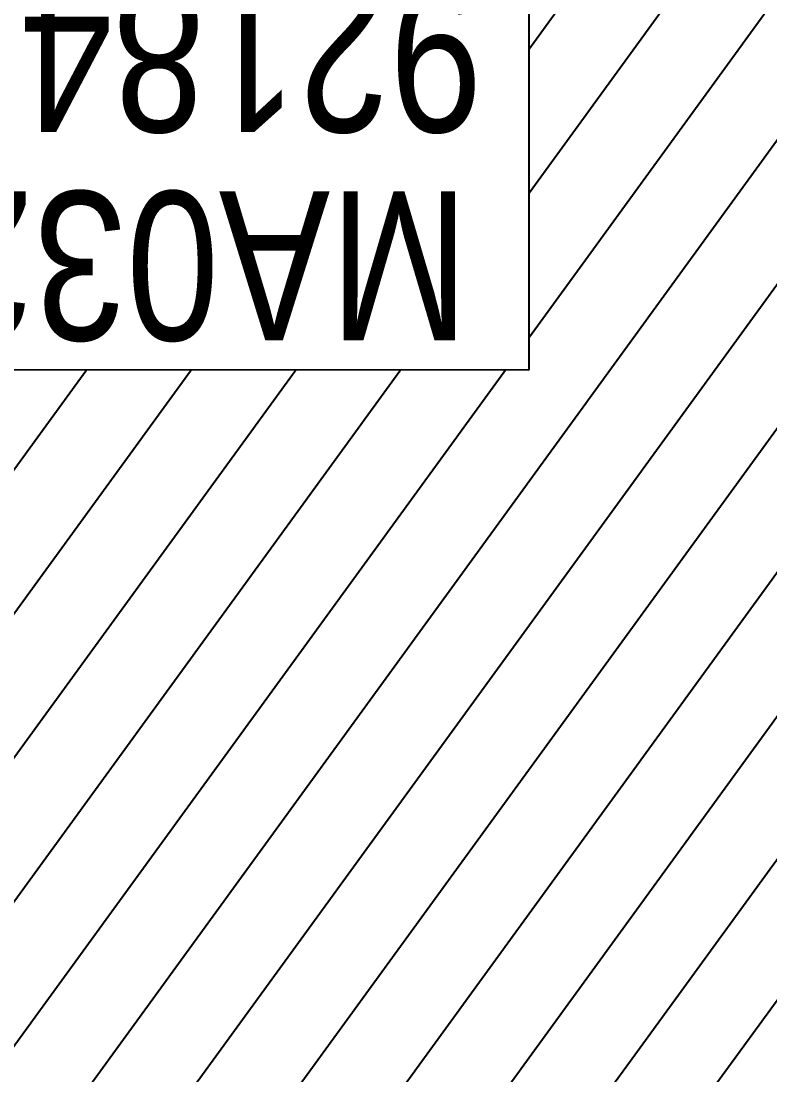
# Model space of a CAD drawing. Header units: centimetres. Extents: x -6122352 to 7132207, y -1694241 to 1947892.
# Drawn here: x 94980 to 97244, y -98734 to -95548 of the extents above; entities that cross this region are included whole.
import ezdxf
from ezdxf.xclip import XClip

# ---------------------------------------------------------------- set-up
doc = ezdxf.new("R2010")
doc.units = ezdxf.units.CM
doc.header["$MEASUREMENT"] = 0
doc.header["$XCLIPFRAME"] = 2
for name, pattern in [('XR-AR-END-SETTING OUT PLAN$0$23585-XR-AR-END-GROUND FLOOR$0$23261-XR-AR-SI-GF$0$HIDDEN', [0.375, 0.25, -0.125]), ('XR-AR-END-SETTING OUT PLAN$0$23585-XR-AR-END-GROUND FLOOR$0$945-4P-1-101-GROUND FLOOR PLAN$0$XR-MIDDLE-GROUND FLOOR PLAN$0$HIDDEN2', [0.1875, 0.125, -0.0625]), ('XR-AR-END-SETTING OUT PLAN$0$23585-XR-AR-END-GROUND FLOOR$0$XR-END-GROUND FLOOR PLAN$0$HIDDEN2', [0.1875, 0.125, -0.0625])]:
    doc.linetypes.add(name, pattern=pattern)
for name, color, linetype in [('00-MI-DIM', 7, 'Continuous'), ('@MI-REF LAYER', 7, 'Continuous'), ('B_TH_4', 7, 'Continuous'), ('XR-AR-END-SETTING OUT PLAN$0$23585-XR-AR-END-GROUND FLOOR$0$A-Flor-Hral', 3, 'Continuous'), ('XR-AR-END-SETTING OUT PLAN$0$23585-XR-AR-END-GROUND FLOOR$0$A-Flor-Strs', 1, 'Continuous')]:
    doc.layers.add(name, color=color, linetype=linetype)
for name, color, linetype, lineweight in [('XR-AR-END-SETTING OUT PLAN$0$23585-XR-AR-END-GROUND FLOOR$0$A-DOOR-FULL', 1, 'Continuous', 9), ('XR-AR-END-SETTING OUT PLAN$0$23585-XR-AR-END-GROUND FLOOR$0$A-EQUP-KITN-PLAN', 202, 'Continuous', 9), ('XR-AR-END-SETTING OUT PLAN$0$23585-XR-AR-END-GROUND FLOOR$0$A-FLOR-OVHD', 9, 'XR-AR-END-SETTING OUT PLAN$0$23585-XR-AR-END-GROUND FLOOR$0$23261-XR-AR-SI-GF$0$HIDDEN', 15), ('XR-AR-END-SETTING OUT PLAN$0$23585-XR-AR-END-GROUND FLOOR$0$A-GLAZ-SILL', 8, 'Continuous', 5), ('XR-AR-END-SETTING OUT PLAN$0$23585-XR-AR-END-GROUND FLOOR$0$A-WALL', 7, 'Continuous', 30), ('XR-AR-END-SETTING OUT PLAN$0$23585-XR-AR-END-GROUND FLOOR$0$S-COLS-PATT', 8, 'Continuous', 5)]:
    doc.layers.add(name, color=color, linetype=linetype, lineweight=lineweight)
doc.styles.add('Xref group 33-41$0$Overall SOP Plan$0$LAC-609-NG10-1-XREF-GRID-125SC$0$GRID-DIM-NO', font='arial.ttf', dxfattribs={"width": 0.8})

# ---------------------------------------------------------------- blocks, each defined once
blk = doc.blocks.new('*U129')
for points in [[(91, -5.684341886080801e-14), (41, -5.684341886080801e-14), (41, 1021), (91, 1021)], [(0, 0), (38, -5.684341886080801e-14), (38, -50), (50, -50), (50, -122.2222222027232), (0, -122.2222222027232)], [(1100, 2.842170943040401e-14), (1062, -2.842170943040401e-14), (1062, -49.99999999999997), (1050, -49.99999999999997), (1050, -122.2222222027231), (1100, -122.2222222027231)]]:
    blk.add_lwpolyline(points, close=True)
at = {"color": 8, "linetype": 'XR-AR-END-SETTING OUT PLAN$0$23585-XR-AR-END-GROUND FLOOR$0$XR-END-GROUND FLOOR PLAN$0$HIDDEN2'}
blk.add_arc((41, -5.684341886080801e-14), 1021, 1.594950045944486e-15, 90, dxfattribs=at)
at = {"layer": 'XR-AR-END-SETTING OUT PLAN$0$23585-XR-AR-END-GROUND FLOOR$0$A-GLAZ-SILL', "linetype": 'XR-AR-END-SETTING OUT PLAN$0$23585-XR-AR-END-GROUND FLOOR$0$945-4P-1-101-GROUND FLOOR PLAN$0$XR-MIDDLE-GROUND FLOOR PLAN$0$HIDDEN2', "ltscale": 3}
blk.add_lwpolyline([(0, 0), (1100, 0), (1100, -122.2222222027231), (0, -122.2222222027231)], close=True, dxfattribs=at)
blk = doc.blocks.new('XR-AR-END-SETTING OUT PLAN')
at = {"layer": 'XR-AR-END-SETTING OUT PLAN$0$23585-XR-AR-END-GROUND FLOOR$0$A-EQUP-KITN-PLAN', "color": 8}
for p, q in [((5650.107139065862, 13149.99880218506), (3850.107901349664, 13149.99880361557)), ((5650.107138469815, 11100.00778436661), (3850.109238997102, 11100.00033140182))]:
    blk.add_line(p, q, dxfattribs=at)
at = {"layer": 'XR-AR-END-SETTING OUT PLAN$0$23585-XR-AR-END-GROUND FLOOR$0$A-Flor-Hral', "color": 8}
for p, q in [((7060.101680293679, 13799.99880361557), (9050.100478127599, 13799.9988026619)), ((7060.101679638028, 13749.99880170822), (7060.101680293679, 13799.99880361557)), ((7060.101679638028, 13749.99880170822), (9050.100473538041, 13749.99880218506)), ((7060.101679697633, 12849.9988026619), (8050.101679816842, 12849.99880218506)), ((7060.101679816842, 12799.99880218506), (7060.101679697633, 12849.9988026619)), ((7060.101679816842, 12799.99880218506), (8000.101679638028, 12799.9988026619))]:
    blk.add_line(p, q, dxfattribs=at)
at = {"layer": 'XR-AR-END-SETTING OUT PLAN$0$23585-XR-AR-END-GROUND FLOOR$0$A-FLOR-OVHD', "color": 8, "ltscale": 5}
for p, q in [((5650.107102051377, 12949.99724912643), (5650.107101693749, 11300.00188589096)), ((5750.105340138078, 12949.99724960327), (5750.107102289796, 11300.00188541412))]:
    blk.add_line(p, q, dxfattribs=at)
at = {"layer": 'XR-AR-END-SETTING OUT PLAN$0$23585-XR-AR-END-GROUND FLOOR$0$A-Flor-Strs', "color": 8}
for p, q in [((7110.101679757237, 13849.9988026619), (9050.101679757237, 13849.99880218506)), ((7110.101679816842, 13799.9988026619), (7110.101679757237, 13849.9988026619)), ((7390.101679459214, 13799.99880361557), (7390.101679816842, 13849.9988026619)), ((7110.101679638028, 12849.99880313873), (7110.101679995656, 13749.9988026619)), ((7390.101679995656, 12849.99880218506), (7390.101679161191, 13749.99880218506)), ((7110.101679697633, 12749.99880170822), (7110.101679697633, 12799.99880218506)), ((7390.101679518819, 12749.99880313873), (7390.101679816842, 12799.9988026619))]:
    blk.add_line(p, q, dxfattribs=at)
blk.add_lwpolyline([(8550.099979057908, 12189.9988026619), (8550.099979355931, 13299.9988026619), (7110.101679578424, 13299.9988026619)], dxfattribs=at)
blk.add_circle((7110.101679578424, 13299.9988026619), 41.76135575145592, dxfattribs=at)
at = {"layer": 'XR-AR-END-SETTING OUT PLAN$0$23585-XR-AR-END-GROUND FLOOR$0$A-WALL', "color": 8}
for points in [[(5250.089069798589, 13749.99880170822), (5250.089070156217, 13849.99880313873), (5750.107358172536, 13849.99880313873), (5750.105340138078, 12949.99724960327), (5650.107102051377, 12949.99724912643), (5650.107250109315, 13749.99880218506)], [(7150.094104841352, 12100.00231599808), (7100.102138116956, 12100.00252103806), (7100.093048885465, 11550.00643920898), (7150.094104602933, 11550.0062289238)], [(5650.105998054147, 10500.00084495544), (5750.106065586209, 10500.00084400177), (5750.107102289796, 11300.00188541412), (5650.107101693749, 11300.00188589096)]]:
    blk.add_lwpolyline(points, close=True, dxfattribs=at)
blk.add_lwpolyline([(7250.100541964173, 12200.0021109581), (7250.100542083383, 11450.00580835342), (6950.09668238461, 11450.00602960587), (6950.103889837861, 12750.00211143494), (7950.111920431256, 12750.00211048126), (7950.111738994718, 12650.0021109581), (7100.100542083383, 12650.00211143494), (7100.10202242434, 12200.0021109581), (7250.100541964173, 12200.0021109581), (7250.100541964173, 12200.0021109581), (7250.100541964173, 12200.0021109581)], dxfattribs=at)
at = {"layer": 'XR-AR-END-SETTING OUT PLAN$0$23585-XR-AR-END-GROUND FLOOR$0$S-COLS-PATT', "color": 8}
for p, q in [((7100.094104662538, 12100.00252056122), (7137.39188285172, 12100.00252103806)), ((7141.909268274903, 12100.00252199173), (7150.094105020165, 12100.00252056122)), ((7200.100542381406, 12100.0021109581), (7250.100542142987, 12100.0021109581))]:
    blk.add_line(p, q, dxfattribs=at)
at = {"layer": 'XR-AR-END-SETTING OUT PLAN$0$23585-XR-AR-END-GROUND FLOOR$0$A-DOOR-FULL', "color": 8, "xscale": -0.8181818181818169, "yscale": 0.8181818181818169, "zscale": 0.8181818181818167, "rotation": 270}
blk.add_blockref('*U129', (7050.108891561627, 10550.00580835342), dxfattribs=at)
blk = doc.blocks.new('END UNIT')
at = {"xscale": 0.001, "yscale": 0.001, "zscale": 0.001}
blk.add_blockref('XR-AR-END-SETTING OUT PLAN', (-9.150201729830158, 0), dxfattribs=at)
blk = doc.blocks.new('TH_4')
at = {"xscale": -1}
blk.add_blockref('END UNIT', (495826.3053798428, 2769130.514097063), dxfattribs=at)
blk = doc.blocks.new('A$C780da55d')
at = {"layer": 'B_TH_4', "xscale": 1.000039159572381, "yscale": 1.000039159572381, "zscale": 1.000039159572381}
blk.add_blockref('TH_4', (-495814.0704651335, -2769239.302089663), dxfattribs=at)
blk = doc.blocks.new('23585-XR-AR-MALDIVE-2$0$TH_4')
blk.add_blockref('A$C780da55d', (495794.655359471, 2769130.864096801))

msp = doc.modelspace()

# ---------------------------------------------------------------- block references
at = {"layer": '@MI-REF LAYER'}
ref = msp.add_blockref('23585-XR-AR-MALDIVE-2$0$TH_4', (496417964.9591807, 2768957759.234045), dxfattribs=dict(at, xscale=1000, yscale=1000, zscale=1000, rotation=179.9898026793493))
XClip(ref).set_block_clipping_path([(495835.3952632253, 2769130.5143983634), (495835.3955449336, 2769154.454259045), (495832.31072781887, 2769154.454277743), (495826.31069717463, 2769154.4542400045), (495820.3105747942, 2769154.45435022), (495814.30548654683, 2769154.454312696), (495808.3105498841, 2769154.4542752365), (495802.31054505054, 2769154.4543360225), (495793.35712816194, 2769154.454291232), (495793.3583734059, 2769130.514380163)])

# ---------------------------------------------------------------- next in the draw order: wipeouts: each hides what was drawn before it
msp.add_wipeout([(128972.78564538565, -89970.97193029997), (92671.79725608348, -89964.10626118808), (92671.27349813687, -104238.34236081815), (98921.51899559154, -104239.45475805369), (98921.43785482732, -103938.82510741167), (122722.87122257455, -103943.06121123041), (122722.68307110868, -104243.69081319368), (128972.92857313139, -104244.77546120252)]).dxf.layer = '@MI-REF LAYER'

# ---------------------------------------------------------------- next in the draw order: hatches: boundary and pattern name
h = msp.add_hatch(dxfattribs=at)
h.set_pattern_fill('ANSI31', color=256, scale=1999.999998458916, angle=6.722712845868625)
h.set_pattern_definition([(51.72271284586864, (-2377388365.755942, -1504087993.217153), (-196.2554993275065, 154.8669715833345), [])])
h.paths.add_polyline_path([(122722.8712224877, -103943.0612112809), (122722.6830714242, -104243.690813177), (128972.9285688721, -104244.8032133181), (128972.7856444257, -89970.97758180392), (92671.79715864702, -89964.62232814953), (92669.09752416589, -104238.4531772758), (98917.7768105872, -104239.5814400986), (98902.33546063656, -103927.5114286937)])

# ---------------------------------------------------------------- next in the draw order: texts
at = {"layer": '00-MI-DIM', "color": 7, "insert": (96424.73625547653, -96512.56551590396, -157.461039985285), "char_height": 450.0000000000002, "width": 2056.8768805703, "attachment_point": 1, "rotation": 179.9888605494505, "line_spacing_factor": 0.8394388776454546, "style": 'Xref group 33-41$0$Overall SOP Plan$0$LAC-609-NG10-1-XREF-GRID-125SC$0$GRID-DIM-NO', "bg_fill": 19, "box_fill_scale": 1.2, "bg_fill_color": 256, "bg_fill_transparency": 0}
msp.add_mtext('\\pxqc;MA0320 9218438', dxfattribs=at)

doc.saveas('drawing.dxf')
